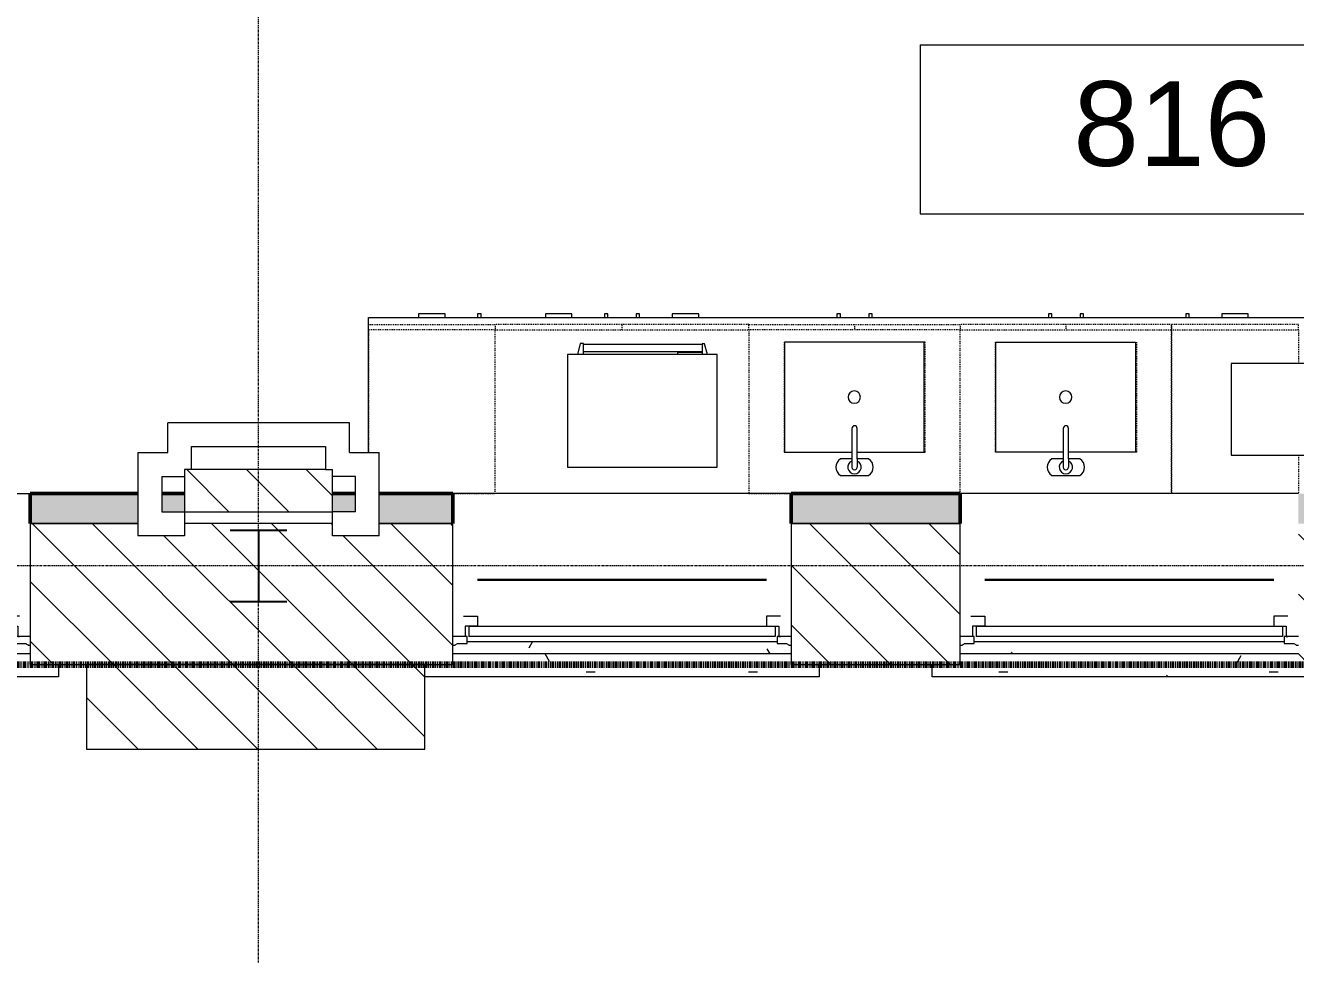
# Model space of a CAD drawing. Header units: inches. Extents: x -956 to 1409, y -1111 to 895.
# Drawn here: x 332.6 to 512.9, y -285.5 to -152.6 of the extents above; entities that cross this region are included whole.
import ezdxf

# ---------------------------------------------------------------- set-up
doc = ezdxf.new("R2010")
doc.units = ezdxf.units.IN
doc.header["$MEASUREMENT"] = 0
for name, pattern in [('Dash', [0.25, 0.125, -0.125]), ('Double Dash 3_8_', [1, 0.375, -0.125, 0.125, -0.125, 0.125, -0.125]), ('Grid Line 1_4_', [0.4375, 0.25, -0.0625, 0.0625, -0.0625])]:
    doc.linetypes.add(name, pattern=pattern)
for name, color, linetype, lineweight in [('A-AREA-IDEN', 2, 'Continuous', 9), ('A-DETL', 90, 'Continuous', 13), ('A-GENM', 13, 'Continuous', 9), ('A-GLAZ', 151, 'Continuous', 13), ('A-WALL', 113, 'Continuous', 13), ('A-WALL-PATT', 111, 'Continuous', 13), ('I-WALL', 2, 'Continuous', 13), ('P-SANR-FIXT', 6, 'Continuous', 9), ('Q-CASE', 31, 'Continuous', 9), ('Q-SPCQ', 91, 'Continuous', 13), ('S-COLS', 52, 'Continuous', 13), ('S-COLS-SYMB', 171, 'Continuous', 20), ('S-GRID', 1, 'Continuous', 9)]:
    doc.layers.add(name, color=color, linetype=linetype, lineweight=lineweight)
doc.styles.add('Arial_3', font='arial.ttf', dxfattribs={"height": 12})
pattern_1 = [(135, (0, 0), (-4.24264, -4.24264), [])]

# ---------------------------------------------------------------- blocks, each defined once
blk = doc.blocks.new('Decorative-Pier - 8th - Standard-V18-8TH FLOOR TELECOM UNDERFLOOR ROUTING PLAN')
at = {"layer": 'A-GENM'}
h = blk.add_hatch(dxfattribs=at)
h.set_pattern_fill('FP_28', color=53, style=0, pattern_type=2)
h.set_pattern_definition([(315, (365.68, -225.569), (4.24264, 4.24264), [])])
h.paths.add_polyline_path([(10.29, -4), (-10.5, -4), (-10.5, -10), (10.5, -10), (10.5, -4)], flags=0)
at = {"layer": 'A-GENM', "color": 53}
for p, q in [((-17.14, -0.61), (-10.5, -0.61)), ((-17.14, -0.61), (-17.14, -12.39)), ((-10.5, -0.61), (-10.5, -4)), ((10.5, -4), (10.5, -0.61)), ((10.5, -0.61), (17.14, -0.61)), ((17.14, -12.39), (17.14, -0.61)), ((-13.75, -4), (-13.75, -9)), ((-13.75, -4), (-10.5, -4)), ((13.75, -4), (10.5, -4)), ((13.75, -9), (13.75, -4)), ((-13.75, -9), (-10.5, -9)), ((-10.5, -9), (-10.5, -10)), ((10.5, -10), (10.5, -9)), ((13.75, -9), (10.5, -9)), ((-9.5, -10), (-10.5, -10)), ((-9.5, -13.25), (-9.5, -10)), ((9.5, -10), (10.5, -10)), ((9.5, -10), (9.5, -13.25)), ((-12.89, -12.39), (-17.14, -12.39)), ((-12.89, -12.39), (-12.89, -16.64)), ((17.14, -12.39), (12.89, -12.39)), ((12.89, -12.39), (12.89, -16.64)), ((9.5, -13.25), (-9.5, -13.25)), ((-12.89, -16.64), (12.89, -16.64))]:
    blk.add_line(p, q, dxfattribs=at)
at = {"layer": 'S-COLS', "color": 133, "lineweight": 20}
for p, q in [((10.5, -4), (-10.5, -4)), ((-10.5, -4), (-10.5, -9)), ((10.5, -9), (10.5, -4)), ((-9.5, -10), (9.5, -10))]:
    blk.add_line(p, q, dxfattribs=at)
blk = doc.blocks.new('Window - Double Hung _ Transom in brick - 4880-V57-8TH FLOOR TELECOM UNDERFLOOR ROUTING PLAN')
at = {"layer": 'A-GLAZ', "lineweight": 9}
h = blk.add_hatch(dxfattribs=at)
h.set_pattern_fill('FP_38', color=256, style=0, pattern_type=2)
h.set_pattern_definition([(180, (309.273, -212.148), (-30.72, -7.483), [1.267, -21.773, 1.267, -21.773, -122.88]), (180, (309.273, -212.148), (-30.72, -7.483), [-46.08, 1.267, -44.813, 1.267, -21.773, -53.76]), (180, (309.273, -212.148), (-30.72, -7.483), [-115.2, 1.267, -14.093, 1.267, -37.133]), (300.648, (297.753, -215.889), (22.01067, -22.18116), [1.243, -21.356, 1.243, -141.884]), (300.648, (297.753, -215.889), (22.01067, -22.18116), [-23.842, -21.356, 1.243, -43.955, -75.33]), (300.648, (297.753, -215.889), (22.01067, -22.18116), [-90.396, 1.243, -21.356, 1.243, -51.488]), (300.648, (297.753, -215.889), (22.01067, -22.18116), [-114.238, -13.823, 1.243, -36.422]), (59.352, (293.913, -230.856), (8.70913, 29.66402), [1.243, -21.356, 1.243, -21.356, -120.528]), (59.352, (293.913, -230.856), (8.70913, 29.66402), [-45.198, 1.243, -43.955, 1.243, -21.356, -52.731]), (59.352, (293.913, -230.856), (8.70913, 29.66402), [-112.995, 1.243, -13.823, 1.243, -36.422])])
h.paths.add_polyline_path([(-24, 11.75), (-28, 11.75), (-28, 10), (-24, 10), (-24, 8.5), (24, 8.5), (24, 10), (28, 10), (28, 11.75), (-1.92, 11.75)], flags=0)
h = blk.add_hatch(dxfattribs=at)
h.set_pattern_fill('FP_39', color=256, style=0, pattern_type=2)
h.set_pattern_definition([(180, (309.273, -233.244), (-30.72, -7.68), [1.267, -21.773, 1.267, -21.773, -122.88]), (180, (309.273, -233.244), (-30.72, -7.68), [-46.08, 1.267, -44.813, 1.267, -21.773, -53.76]), (180, (309.273, -233.244), (-30.72, -7.68), [-115.2, 1.267, -14.093, 1.267, -37.133]), (300, (297.753, -237.084), (22.01108, -22.7643), [1.267, -21.773, 1.267, -21.773, -122.88]), (300, (297.753, -237.084), (22.01108, -22.7643), [-46.08, 1.267, -44.813, 1.267, -21.773, -53.76]), (300, (297.753, -237.084), (22.01108, -22.7643), [-115.2, 1.267, -14.093, 1.267, -37.133]), (60, (293.913, -252.444), (8.70892, 30.4443), [1.267, -21.773, 1.267, -21.773, -122.88]), (60, (293.913, -252.444), (8.70892, 30.4443), [-46.08, 1.267, -44.813, 1.267, -21.773, -53.76]), (60, (293.913, -252.444), (8.70892, 30.4443), [-115.2, 1.267, -14.093, 1.267, -37.133])])
h.paths.add_polyline_path([(-1.92, 8.5), (-24, 8.5), (-24, 7.25), (-23.69, 7.25), (-23.69, 7.2), (-23.33, 7), (-22, 7), (-22, 6.75), (22, 6.75), (22, 7), (23.33, 7), (23.69, 7.25), (24, 7.25), (24, 8.5), (22, 8.5)], flags=0)
at = {"layer": 'A-GLAZ', "color": 253}
for p, q in [((-28, 10), (-28, 11.75)), ((-28, 11.75), (28, 11.75)), ((28, 11.75), (28, 10)), ((-24, 8.5), (24, 8.5)), ((-23.69, 7.25), (-24, 7.25)), ((-23.69, 7.2), (-23.69, 7.25)), ((24, 7.25), (23.69, 7.25)), ((23.69, 7.25), (23.69, 7.2)), ((-24, 6), (-22, 6)), ((-23.33, 7), (-23.33, 7.05)), ((-22, 7), (-23.33, 7)), ((-22, 6), (-22, 7)), ((22, 6.75), (-22, 6.75)), ((-21.75, 6), (21.75, 6)), ((-21.75, 4.56), (-21.75, 6)), ((21.75, 4.56), (21.75, 6)), ((23.33, 7), (22, 7)), ((22, 7), (22, 6)), ((22, 6), (24, 6)), ((23.33, 7.05), (23.33, 7)), ((21.75, 4.56), (-21.75, 4.56))]:
    blk.add_line(p, q, dxfattribs=at)
at = {"layer": 'A-GLAZ', "color": 133, "lineweight": 20}
for p, q in [((-22.25, 6), (-22.5, 6)), ((-22.25, 4.56), (-22.25, 6)), ((22.25, 6), (22.5, 6)), ((22.25, 4.56), (22.25, 6)), ((-20.5, 4.56), (-22.25, 4.56)), ((-20.5, 3.13), (-20.5, 4.56)), ((20.5, 4.56), (22.25, 4.56)), ((20.5, 3.13), (20.5, 4.56)), ((-22.5, 3.13), (-20.5, 3.13)), ((22.5, 3.13), (20.5, 3.13))]:
    blk.add_line(p, q, dxfattribs=at)
at = {"layer": 'A-GLAZ', "color": 254, "lineweight": 30}
blk.add_line((-20.5, -2), (20.5, -2), dxfattribs=at)
at = {"layer": 'A-GLAZ', "color": 253}
for centre, radius, start, end in [((-23.69, 6.93), 0.271, 43.0022, 90.1444), ((-23.31, 7.36), 0.307, 233.0783, 266.9217), ((23.31, 7.36), 0.307, 273.0783, 306.9217), ((23.69, 6.93), 0.271, 89.8556, 136.9978)]:
    blk.add_arc(centre, radius, start, end, dxfattribs=at)
blk = doc.blocks.new('Window - Double Hung _ Transom in brick - 4880-V58-8TH FLOOR TELECOM UNDERFLOOR ROUTING PLAN')
at = {"layer": 'A-GLAZ', "lineweight": 9}
h = blk.add_hatch(dxfattribs=at)
h.set_pattern_fill('FP_40', color=256, style=0, pattern_type=2)
h.set_pattern_definition([(180, (417.273, -212.148), (-30.72, -7.483), [1.267, -21.773, 1.267, -21.773, -122.88]), (180, (417.273, -212.148), (-30.72, -7.483), [-46.08, 1.267, -44.813, 1.267, -21.773, -53.76]), (180, (417.273, -212.148), (-30.72, -7.483), [-115.2, 1.267, -14.093, 1.267, -37.133]), (300.648, (405.753, -215.889), (22.01067, -22.18116), [1.243, -21.356, 1.243, -141.884]), (300.648, (405.753, -215.889), (22.01067, -22.18116), [-23.842, -21.356, 1.243, -43.955, -75.33]), (300.648, (405.753, -215.889), (22.01067, -22.18116), [-90.396, 1.243, -21.356, 1.243, -51.488]), (300.648, (405.753, -215.889), (22.01067, -22.18116), [-114.238, -13.823, 1.243, -36.422]), (59.352, (401.913, -230.856), (8.70913, 29.66402), [1.243, -21.356, 1.243, -21.356, -120.528]), (59.352, (401.913, -230.856), (8.70913, 29.66402), [-45.198, 1.243, -43.955, 1.243, -21.356, -52.731]), (59.352, (401.913, -230.856), (8.70913, 29.66402), [-112.995, 1.243, -13.823, 1.243, -36.422])])
h.paths.add_polyline_path([(28, 11.75), (-28, 11.75), (-28, 10), (-24, 10), (-24, 8.5), (24, 8.5), (24, 10), (28, 10)], flags=0)
h = blk.add_hatch(dxfattribs=at)
h.set_pattern_fill('FP_41', color=256, style=0, pattern_type=2)
h.set_pattern_definition([(180, (417.273, -233.244), (-30.72, -7.68), [1.267, -21.773, 1.267, -21.773, -122.88]), (180, (417.273, -233.244), (-30.72, -7.68), [-46.08, 1.267, -44.813, 1.267, -21.773, -53.76]), (180, (417.273, -233.244), (-30.72, -7.68), [-115.2, 1.267, -14.093, 1.267, -37.133]), (300, (405.753, -237.084), (22.01108, -22.7643), [1.267, -21.773, 1.267, -21.773, -122.88]), (300, (405.753, -237.084), (22.01108, -22.7643), [-46.08, 1.267, -44.813, 1.267, -21.773, -53.76]), (300, (405.753, -237.084), (22.01108, -22.7643), [-115.2, 1.267, -14.093, 1.267, -37.133]), (60, (401.913, -252.444), (8.70892, 30.4443), [1.267, -21.773, 1.267, -21.773, -122.88]), (60, (401.913, -252.444), (8.70892, 30.4443), [-46.08, 1.267, -44.813, 1.267, -21.773, -53.76]), (60, (401.913, -252.444), (8.70892, 30.4443), [-115.2, 1.267, -14.093, 1.267, -37.133])])
h.paths.add_polyline_path([(-24, 8.5), (-24, 8.5), (-24, 7.25), (-23.69, 7.25), (-23.69, 7.2), (-23.33, 7), (-22, 7), (-22, 6.75), (22, 6.75), (22, 7), (23.33, 7), (23.69, 7.25), (24, 7.25), (24, 8.5), (-23.69, 8.5)], flags=0)
at = {"layer": 'A-GLAZ', "color": 253}
for p, q in [((-28, 10), (-28, 11.75)), ((-28, 11.75), (28, 11.75)), ((-24, 8.5), (24, 8.5)), ((-23.69, 7.25), (-24, 7.25)), ((-23.69, 7.2), (-23.69, 7.25)), ((24, 7.25), (23.69, 7.25)), ((23.69, 7.25), (23.69, 7.2)), ((-24, 6), (-22, 6)), ((-23.33, 7), (-23.33, 7.05)), ((-22, 7), (-23.33, 7)), ((-22, 6), (-22, 7)), ((22, 6.75), (-22, 6.75)), ((-21.75, 6), (21.75, 6)), ((-21.75, 4.56), (-21.75, 6)), ((21.75, 4.56), (21.75, 6)), ((23.33, 7), (22, 7)), ((22, 7), (22, 6)), ((22, 6), (24, 6)), ((23.33, 7.05), (23.33, 7)), ((21.75, 4.56), (-21.75, 4.56))]:
    blk.add_line(p, q, dxfattribs=at)
at = {"layer": 'A-GLAZ', "color": 133, "lineweight": 20}
for p, q in [((-22.25, 6), (-22.5, 6)), ((-22.25, 4.56), (-22.25, 6)), ((22.25, 6), (22.5, 6)), ((22.25, 4.56), (22.25, 6)), ((-20.5, 4.56), (-22.25, 4.56)), ((-20.5, 3.13), (-20.5, 4.56)), ((20.5, 4.56), (22.25, 4.56)), ((20.5, 3.13), (20.5, 4.56)), ((-22.5, 3.13), (-20.5, 3.13)), ((22.5, 3.13), (20.5, 3.13))]:
    blk.add_line(p, q, dxfattribs=at)
at = {"layer": 'A-GLAZ', "color": 254, "lineweight": 30}
blk.add_line((-20.5, -2), (20.5, -2), dxfattribs=at)
at = {"layer": 'A-GLAZ', "color": 253}
for centre, radius, start, end in [((-23.69, 6.93), 0.271, 43.0022, 90.1444), ((-23.31, 7.36), 0.307, 233.0783, 266.9217), ((23.31, 7.36), 0.307, 273.0783, 306.9217), ((23.69, 6.93), 0.271, 89.8556, 136.9978)]:
    blk.add_arc(centre, radius, start, end, dxfattribs=at)
blk = doc.blocks.new('Window - Double Hung _ Transom in brick - 4880-V59-8TH FLOOR TELECOM UNDERFLOOR ROUTING PLAN')
at = {"layer": 'A-GLAZ', "lineweight": 9}
h = blk.add_hatch(dxfattribs=at)
h.set_pattern_fill('FP_42', color=256, style=0, pattern_type=2)
h.set_pattern_definition([(180, (489.273, -212.148), (-30.72, -7.483), [1.267, -21.773, 1.267, -21.773, -122.88]), (180, (489.273, -212.148), (-30.72, -7.483), [-46.08, 1.267, -44.813, 1.267, -21.773, -53.76]), (180, (489.273, -212.148), (-30.72, -7.483), [-115.2, 1.267, -14.093, 1.267, -37.133]), (300.648, (477.753, -215.889), (22.01067, -22.18116), [1.243, -21.356, 1.243, -141.884]), (300.648, (477.753, -215.889), (22.01067, -22.18116), [-23.842, -21.356, 1.243, -43.955, -75.33]), (300.648, (477.753, -215.889), (22.01067, -22.18116), [-90.396, 1.243, -21.356, 1.243, -51.488]), (300.648, (477.753, -215.889), (22.01067, -22.18116), [-114.238, -13.823, 1.243, -36.422]), (59.352, (473.913, -230.856), (8.70913, 29.66402), [1.243, -21.356, 1.243, -21.356, -120.528]), (59.352, (473.913, -230.856), (8.70913, 29.66402), [-45.198, 1.243, -43.955, 1.243, -21.356, -52.731]), (59.352, (473.913, -230.856), (8.70913, 29.66402), [-112.995, 1.243, -13.823, 1.243, -36.422])])
h.paths.add_polyline_path([(-24, 11.75), (-28, 11.75), (-28, 10), (-24, 10), (-24, 8.5), (24, 8.5), (24, 10), (28, 10), (28, 11.75), (1.29, 11.75)], flags=0)
h = blk.add_hatch(dxfattribs=at)
h.set_pattern_fill('FP_43', color=256, style=0, pattern_type=2)
h.set_pattern_definition([(180, (489.273, -233.244), (-30.72, -7.68), [1.267, -21.773, 1.267, -21.773, -122.88]), (180, (489.273, -233.244), (-30.72, -7.68), [-46.08, 1.267, -44.813, 1.267, -21.773, -53.76]), (180, (489.273, -233.244), (-30.72, -7.68), [-115.2, 1.267, -14.093, 1.267, -37.133]), (300, (477.753, -237.084), (22.01108, -22.7643), [1.267, -21.773, 1.267, -21.773, -122.88]), (300, (477.753, -237.084), (22.01108, -22.7643), [-46.08, 1.267, -44.813, 1.267, -21.773, -53.76]), (300, (477.753, -237.084), (22.01108, -22.7643), [-115.2, 1.267, -14.093, 1.267, -37.133]), (60, (473.913, -252.444), (8.70892, 30.4443), [1.267, -21.773, 1.267, -21.773, -122.88]), (60, (473.913, -252.444), (8.70892, 30.4443), [-46.08, 1.267, -44.813, 1.267, -21.773, -53.76]), (60, (473.913, -252.444), (8.70892, 30.4443), [-115.2, 1.267, -14.093, 1.267, -37.133])])
h.paths.add_polyline_path([(1.29, 8.5), (-24, 8.5), (-24, 7.25), (-23.69, 7.25), (-23.69, 7.2), (-23.33, 7), (-22, 7), (-22, 6.75), (22, 6.75), (22, 7), (23.33, 7), (23.69, 7.25), (24, 7.25), (24, 8.5), (22, 8.5)], flags=0)
at = {"layer": 'A-GLAZ', "color": 253}
for p, q in [((-28, 10), (-28, 11.75)), ((-28, 11.75), (28, 11.75)), ((28, 11.75), (28, 10)), ((-24, 8.5), (24, 8.5)), ((-23.69, 7.25), (-24, 7.25)), ((-23.69, 7.2), (-23.69, 7.25)), ((24, 7.25), (23.69, 7.25)), ((23.69, 7.25), (23.69, 7.2)), ((-24, 6), (-22, 6)), ((-23.33, 7), (-23.33, 7.05)), ((-22, 7), (-23.33, 7)), ((-22, 6), (-22, 7)), ((22, 6.75), (-22, 6.75)), ((-21.75, 6), (21.75, 6)), ((-21.75, 4.56), (-21.75, 6)), ((21.75, 4.56), (21.75, 6)), ((23.33, 7), (22, 7)), ((22, 7), (22, 6)), ((22, 6), (24, 6)), ((23.33, 7.05), (23.33, 7)), ((21.75, 4.56), (-21.75, 4.56))]:
    blk.add_line(p, q, dxfattribs=at)
at = {"layer": 'A-GLAZ', "color": 133, "lineweight": 20}
for p, q in [((-22.25, 6), (-22.5, 6)), ((-22.25, 4.56), (-22.25, 6)), ((22.25, 6), (22.5, 6)), ((22.25, 4.56), (22.25, 6)), ((-20.5, 4.56), (-22.25, 4.56)), ((-20.5, 3.13), (-20.5, 4.56)), ((20.5, 4.56), (22.25, 4.56)), ((20.5, 3.13), (20.5, 4.56)), ((-22.5, 3.13), (-20.5, 3.13)), ((22.5, 3.13), (20.5, 3.13))]:
    blk.add_line(p, q, dxfattribs=at)
at = {"layer": 'A-GLAZ', "color": 254, "lineweight": 30}
blk.add_line((-20.5, -2), (20.5, -2), dxfattribs=at)
at = {"layer": 'A-GLAZ', "color": 253}
for centre, radius, start, end in [((-23.69, 6.93), 0.271, 43.0022, 90.1444), ((-23.31, 7.36), 0.307, 233.0783, 266.9217), ((23.31, 7.36), 0.307, 273.0783, 306.9217), ((23.69, 6.93), 0.271, 89.8556, 136.9978)]:
    blk.add_arc(centre, radius, start, end, dxfattribs=at)
blk = doc.blocks.new('Counter Top wo Backsplash - 24_ Depth-5572877-8TH FLOOR TELECOM UNDERFLOOR ROUTING PLAN')
at = {"layer": 'Q-CASE'}
for p, q in [((-47.26, 25), (108.74, 25)), ((-47.26, 5.82), (-47.26, 25)), ((108.74, 25), (108.74, 0)), ((12.74, 0), (-35.26, 0)), ((84.74, 0), (36.74, 0))]:
    blk.add_line(p, q, dxfattribs=at)
blk = doc.blocks.new('Sink-Under_Counter-Kohler-2882 - White-1766171-8TH FLOOR TELECOM UNDERFLOOR ROUTING PLAN')
at = {"layer": 'P-SANR-FIXT', "color": 53}
for p, q in [((-9.9065, -7.8125), (-9.9065, 7.8125)), ((-9.9065, 7.8125), (9.9065, 7.8125)), ((9.9065, 7.8125), (9.9065, -7.8125)), ((-0.3365, -7.8125), (-9.9065, -7.8125)), ((9.9065, -7.8125), (0.3985, -7.8125))]:
    blk.add_line(p, q, dxfattribs=at)
for start, end in [(360, 180), (180, 360)]:
    blk.add_arc((0, 0), 0.875, start, end, dxfattribs=at)
blk = doc.blocks.new('Sink-Under_Counter-Kohler-2882 - White-1768471-8TH FLOOR TELECOM UNDERFLOOR ROUTING PLAN')
at = {"layer": 'P-SANR-FIXT', "color": 53}
for p, q in [((-0.3985, 7.8125), (-9.9065, 7.8125)), ((-9.9065, 7.8125), (-9.9065, -7.8125)), ((9.9065, 7.8125), (0.3365, 7.8125)), ((9.9065, -7.8125), (9.9065, 7.8125)), ((-9.9065, -7.8125), (9.9065, -7.8125))]:
    blk.add_line(p, q, dxfattribs=at)
for start, end in [(0, 180), (180, 0)]:
    blk.add_arc((0, 0), 0.875, start, end, dxfattribs=at)
blk = doc.blocks.new('156 - 2_-6_ Base Cabinet _ Sink - 8th Kitchen-4313346-8TH FLOOR TELECOM UNDERFLOOR ROUTING PLAN')
at = {"layer": 'Q-CASE', "color": 53}
for p, q in [((-1.27, 25.5), (-1.76, 25.5)), ((-1.76, 25.5), (-1.76, 25)), ((-1.27, 25), (-1.27, 25.5)), ((3.23, 25.5), (2.74, 25.5)), ((2.74, 25.5), (2.74, 25)), ((3.23, 25), (3.23, 25.5))]:
    blk.add_line(p, q, dxfattribs=at)
at = {"layer": 'Q-CASE', "linetype": 'Dash'}
for p, q in [((-14.26, 24), (15.74, 24)), ((-14.26, 23.25), (-14.26, 24)), ((0.74, 24), (0.74, 23.25)), ((15.74, 24), (15.74, 23.25)), ((15.74, 23.25), (-14.26, 23.25)), ((-14.26, 23.25), (-14.26, 0)), ((15.74, 0), (15.74, 23.25)), ((10.74, 21.5), (-9.26, 21.5)), ((-9.26, 21.5), (-9.26, 5.88)), ((10.74, 5.88), (10.74, 21.5)), ((-9.26, 5.88), (0.37, 5.88)), ((1.11, 5.88), (10.74, 5.88)), ((-14.26, 0), (-8.26, 0))]:
    blk.add_line(p, q, dxfattribs=at)
blk = doc.blocks.new('222 - 3_-0_ x 34_H - 8th Kitchen-5572875-8TH FLOOR TELECOM UNDERFLOOR ROUTING PLAN')
at = {"layer": 'Q-CASE', "linetype": 'Dash'}
for p, q in [((-17.26, -23.25), (-17.26, 0)), ((-17.26, 0), (18.74, 0)), ((18.74, 0), (18.74, -23.25)), ((-17.26, -23.25), (-17.26, -24)), ((18.74, -23.25), (-17.26, -23.25)), ((0.74, -23.25), (0.74, -24)), ((18.74, -24), (18.74, -23.25)), ((-17.26, -24), (18.74, -24))]:
    blk.add_line(p, q, dxfattribs=at)
at = {"layer": 'Q-CASE', "color": 53}
for p, q in [((-10.14, -25), (-10.14, -25.5)), ((-6.39, -25.5), (-6.39, -25)), ((-1.76, -25), (-1.76, -25.5)), ((-1.27, -25.5), (-1.27, -25)), ((2.74, -25), (2.74, -25.5)), ((3.23, -25.5), (3.23, -25)), ((7.86, -25), (7.86, -25.5)), ((11.61, -25.5), (11.61, -25)), ((-10.14, -25.5), (-6.39, -25.5)), ((-1.76, -25.5), (-1.27, -25.5)), ((2.74, -25.5), (3.23, -25.5)), ((7.86, -25.5), (11.61, -25.5))]:
    blk.add_line(p, q, dxfattribs=at)
blk = doc.blocks.new('Coffee Maker - BUNN - Water Machine-2915834-8TH FLOOR TELECOM UNDERFLOOR ROUTING PLAN')
at = {"layer": 'Q-SPCQ', "lineweight": 9}
for p, q in [((-6.5, 6.5), (-6.5, 0)), ((6.5, 6.5), (-6.5, 6.5)), ((6.5, -6.5), (6.5, 6.5)), ((-6.5, 0), (-6.5, -6.5)), ((-6.5, -6.5), (6.5, -6.5))]:
    blk.add_line(p, q, dxfattribs=at)
blk = doc.blocks.new('156 - 2_-6_ Base Cabinet _ Sink - 8th Kitchen-4313335-8TH FLOOR TELECOM UNDERFLOOR ROUTING PLAN')
at = {"layer": 'Q-CASE', "linetype": 'Dash'}
for p, q in [((-14.26, -23.25), (-14.26, 0)), ((-14.26, 0), (15.74, 0)), ((15.74, 0), (15.74, -23.25)), ((-9.26, -21.5), (-9.26, -5.88)), ((-9.26, -5.88), (0.37, -5.88)), ((1.11, -5.88), (10.74, -5.88)), ((10.74, -5.88), (10.74, -21.5)), ((10.74, -21.5), (-9.26, -21.5)), ((-14.26, -23.25), (-14.26, -24)), ((15.74, -23.25), (-14.26, -23.25)), ((0.74, -24), (0.74, -23.25)), ((15.74, -24), (15.74, -23.25)), ((-14.26, -24), (15.74, -24))]:
    blk.add_line(p, q, dxfattribs=at)
at = {"layer": 'Q-CASE', "color": 53}
for p, q in [((-1.76, -25), (-1.76, -25.5)), ((-1.27, -25.5), (-1.27, -25)), ((2.74, -25), (2.74, -25.5)), ((3.23, -25.5), (3.23, -25)), ((-1.76, -25.5), (-1.27, -25.5)), ((2.74, -25.5), (3.23, -25.5))]:
    blk.add_line(p, q, dxfattribs=at)
blk = doc.blocks.new('211 - 1_-6_ NEW - 8th Kitchen-4313393-8TH FLOOR TELECOM UNDERFLOOR ROUTING PLAN')
at = {"layer": 'Q-CASE', "linetype": 'Dash'}
for p, q in [((-11.26, -5.46), (-11.26, 0)), ((-11.26, 0), (6.74, 0)), ((6.74, 0), (6.74, -23.25)), ((-11.26, -23.25), (-11.26, -18.46)), ((-11.26, -23.25), (-11.26, -24)), ((6.74, -23.25), (-11.26, -23.25)), ((6.74, -24), (6.74, -23.25)), ((-11.26, -24), (6.74, -24))]:
    blk.add_line(p, q, dxfattribs=at)
at = {"layer": 'Q-CASE', "color": 53}
for p, q in [((-4.14, -25), (-4.14, -25.5)), ((-0.39, -25.5), (-0.39, -25)), ((4.24, -25), (4.24, -25.5)), ((4.73, -25.5), (4.73, -25)), ((-4.14, -25.5), (-0.39, -25.5)), ((4.24, -25.5), (4.73, -25.5))]:
    blk.add_line(p, q, dxfattribs=at)
blk = doc.blocks.new('211 - 1_-6_ NEW - 8th Kitchen-4313404-8TH FLOOR TELECOM UNDERFLOOR ROUTING PLAN')
at = {"layer": 'Q-CASE', "color": 53}
for p, q in [((-0.39, 25.5), (-4.14, 25.5)), ((-4.14, 25.5), (-4.14, 25)), ((-0.39, 25), (-0.39, 25.5)), ((4.73, 25.5), (4.24, 25.5)), ((4.24, 25.5), (4.24, 25)), ((4.73, 25), (4.73, 25.5))]:
    blk.add_line(p, q, dxfattribs=at)
at = {"layer": 'Q-CASE', "linetype": 'Dash'}
for p, q in [((-11.26, 24), (6.74, 24)), ((-11.26, 23.25), (-11.26, 24)), ((6.74, 24), (6.74, 23.25)), ((6.74, 23.25), (-11.26, 23.25)), ((-11.26, 23.25), (-11.26, 5.82)), ((6.74, 0), (6.74, 23.25)), ((0.74, 0), (6.74, 0))]:
    blk.add_line(p, q, dxfattribs=at)
blk = doc.blocks.new('Faucet-Bradley_Corp-Aerada_1200_Series_CS_Gooseneck - S53-325-3119596-8TH FLOOR TELECOM UNDERFLOOR ROUTING PLAN')
at = {"layer": 'P-SANR-FIXT', "color": 53}
for p, q in [((2, 1.18), (-2, 1.18)), ((-2, -1.18), (-0.37, -1.18)), ((-0.37, -0.32), (-0.37, 0)), ((-0.37, -1.18), (-0.37, -0.32)), ((-0.37, -1.18), (-0.37, -5.5)), ((0.37, -0.32), (0.37, 0)), ((0.37, -1.18), (0.37, -0.32)), ((0.37, -5.5), (0.37, -1.18)), ((0.37, -1.18), (2, -1.18))]:
    blk.add_line(p, q, dxfattribs=at)
for centre, radius, start, end in [((-1.28, 0), 1.38, 121.3145, 238.6855), ((0, 0), 0.945, 292.8726, 247.1274), ((0, 0), 0.367, 360, 180), ((1.28, 0), 1.38, 301.3145, 58.6855), ((0, -5.5), 0.368, 180, 360)]:
    blk.add_arc(centre, radius, start, end, dxfattribs=at)
blk = doc.blocks.new('Viking_Convection_Oven_4873 - 24_ HIGH SPEED CONVECTION OVEN VHSO205-3549344-8TH FLOOR TELECOM UNDERFLOOR ROUTING PLAN')
at = {"layer": 'Q-SPCQ', "color": 53, "lineweight": 9}
for p, q in [((11.35, 0), (-9.87, 0)), ((-9.87, 0), (-9.87, -16)), ((11.35, -16), (11.35, 0)), ((-9.87, -16), (11.35, -16)), ((-8.5, -16), (-8.1, -17.49)), ((-7.75, -17.49), (-7.75, -16)), ((-4.26, -16.25), (-4.26, -16)), ((9.1, -16), (9.1, -17.52)), ((9.55, -17.52), (9.95, -16)), ((-8.1, -17.49), (-7.75, -17.49)), ((-7.75, -16.25), (-4.26, -16.25)), ((9.1, -16.41), (-7.75, -16.41)), ((-7.75, -17.41), (9.1, -17.41)), ((9.1, -17.52), (9.55, -17.52))]:
    blk.add_line(p, q, dxfattribs=at)
blk = doc.blocks.new('18433_1 - AEO NY - CENTRAL_rvt-1-8TH FLOOR TELECOM UNDERFLOOR ROUTING PLAN')
at = {"layer": 'A-WALL-PATT'}
h = blk.add_hatch(color=253, dxfattribs=at)
h.paths.add_polyline_path([(344.34, -223.24), (348.54, -223.24), (348.54, -218.99), (333.27, -218.99), (333.29, -223.24)], flags=0)
h.paths.add_polyline_path([(285.27, -223.24), (285.27, -218.99), (261.27, -218.99), (261.27, -223.24)], flags=0)
h.paths.add_polyline_path([(178.6, -223.24), (213.27, -223.24), (213.27, -218.99), (128.32, -218.99), (128.32, -223.24), (134.41, -223.24)], flags=0)
h.paths.add_polyline_path([(355.18, -221.57), (355.18, -218.99), (351.93, -218.99), (351.93, -221.57)], flags=0)
h = blk.add_hatch(color=253, dxfattribs=at)
h.paths.add_polyline_path([(537.27, -223.24), (537.27, -218.99), (513.27, -218.99), (513.27, -223.24), (532.18, -223.24)], flags=0)
h.paths.add_polyline_path([(585.27, -223.24), (598.04, -223.24), (598.04, -218.99), (585.27, -218.99), (585.27, -221.57)], flags=0)
h.paths.add_polyline_path([(465.27, -223.24), (465.27, -218.99), (441.27, -218.99), (441.27, -223.24), (443.79, -223.24)], flags=0)
h.paths.add_polyline_path([(393.27, -223.24), (393.27, -218.99), (382.82, -218.99), (382.82, -223.24), (388.54, -223.24)], flags=0)
h.paths.add_polyline_path([(376.18, -221.57), (379.43, -221.57), (379.43, -218.99), (376.18, -218.99), (376.18, -219.94)], flags=0)
h.paths.add_polyline_path([(604.62, -221.57), (604.62, -218.99), (601.43, -218.99), (601.43, -221.57)], flags=0)
at = {"layer": 'A-WALL-PATT', "lineweight": 9}
h = blk.add_hatch(dxfattribs=at)
h.set_pattern_fill('FP_1', color=53, style=0, pattern_type=2)
h.set_pattern_definition(pattern_1)
h.paths.add_polyline_path([(633.4, -243.24), (633.4, -223.24), (632.32, -223.24), (632.32, -224.96), (625.68, -224.96), (625.68, -223.24), (604.68, -223.24), (604.68, -224.96), (598.04, -224.96), (598.04, -223.24), (585.27, -223.24), (585.27, -243.24), (620.57, -243.24)], flags=0)
h.paths.add_polyline_path([(532.18, -243.24), (537.27, -243.24), (537.27, -223.24), (513.27, -223.24), (513.27, -243.24)], flags=0)
h.paths.add_polyline_path([(441.27, -243.24), (465.27, -243.24), (465.27, -223.24), (441.27, -223.24)], flags=0)
h.paths.add_polyline_path([(333.27, -243.24), (393.27, -243.24), (393.27, -223.24), (382.82, -223.24), (382.82, -224.96), (376.18, -224.96), (376.18, -223.24), (355.18, -223.24), (355.18, -224.96), (348.54, -224.96), (348.54, -223.24), (333.27, -223.24), (333.27, -232.04)], flags=0)
h.paths.add_polyline_path([(285.27, -243.24), (285.27, -223.24), (261.27, -223.24), (261.27, -243.24)], flags=0)
h.paths.add_polyline_path([(213.27, -243.24), (213.27, -223.24), (189.27, -223.24), (189.27, -243.24)], flags=0)
h.paths.add_polyline_path([(141.27, -243.24), (141.27, -223.24), (128.32, -223.24), (128.32, -224.96), (125.27, -224.96), (125.27, -243.24), (134.41, -243.24)], flags=0)
h = blk.add_hatch(dxfattribs=at)
h.set_pattern_fill('FP_1', color=53, style=0, pattern_type=2)
h.set_pattern_definition(pattern_1)
h.paths.add_polyline_path([(341.27, -255.24), (389.27, -255.24), (389.27, -243.24), (341.27, -243.24)], flags=0)
at = {"layer": 'A-WALL', "color": 53, "lineweight": 9}
for p, q in [((348.54, -223.24), (333.27, -223.24)), ((393.27, -223.24), (382.82, -223.24)), ((393.27, -223.24), (393.27, -223.24)), ((465.27, -223.24), (441.27, -223.24)), ((393.27, -243.24), (393.27, -243.24))]:
    blk.add_line(p, q, dxfattribs=at)
at = {"layer": 'A-WALL', "color": 133, "lineweight": 20}
for p, q in [((333.27, -223.24), (333.27, -243.24)), ((376.18, -223.24), (355.18, -223.24)), ((393.27, -243.24), (393.27, -223.24)), ((441.27, -223.24), (441.27, -243.24)), ((465.27, -243.24), (465.27, -223.24)), ((333.27, -243.24), (393.27, -243.24)), ((389.27, -243.24), (341.27, -243.24)), ((341.27, -243.24), (341.27, -255.24)), ((389.27, -255.24), (389.27, -243.24)), ((441.27, -243.24), (465.27, -243.24)), ((341.27, -255.24), (389.27, -255.24))]:
    blk.add_line(p, q, dxfattribs=at)
at = {"layer": 'I-WALL', "color": 253}
for p, q in [((285.27, -218.99), (333.27, -218.99)), ((333.27, -223.24), (348.54, -223.24)), ((382.82, -223.24), (393.27, -223.24)), ((441.27, -223.24), (465.27, -223.24))]:
    blk.add_line(p, q, dxfattribs=at)
at = {"layer": 'I-WALL', "color": 213, "lineweight": 50}
for p, q in [((348.54, -218.99), (333.27, -218.99)), ((333.27, -218.99), (333.27, -223.24)), ((355.18, -218.99), (351.93, -218.99)), ((379.43, -218.99), (376.18, -218.99)), ((393.27, -218.99), (382.82, -218.99)), ((393.27, -223.24), (393.27, -218.99)), ((465.27, -218.99), (441.27, -218.99)), ((441.27, -218.99), (441.27, -223.24)), ((465.27, -223.24), (465.27, -218.99))]:
    blk.add_line(p, q, dxfattribs=at)
at = {"layer": 'S-GRID', "linetype": 'Grid Line 1_4_'}
for p, q in [((365.68, -285.52), (365.68, 870.85)), ((965.79, -229.24), (-931.82, -229.24))]:
    blk.add_line(p, q, dxfattribs=at)
at = {"color": 53, "lineweight": 9}
for name, p in [('211 - 1_-6_ NEW - 8th Kitchen-4313404-8TH FLOOR TELECOM UNDERFLOOR ROUTING PLAN', (392.54, -218.99)), ('Counter Top wo Backsplash - 24_ Depth-5572877-8TH FLOOR TELECOM UNDERFLOOR ROUTING PLAN', (428.54, -218.99)), ('156 - 2_-6_ Base Cabinet _ Sink - 8th Kitchen-4313346-8TH FLOOR TELECOM UNDERFLOOR ROUTING PLAN', (449.54, -218.99)), ('Sink-Under_Counter-Kohler-2882 - White-1766171-8TH FLOOR TELECOM UNDERFLOOR ROUTING PLAN', (480.24, -205.31))]:
    blk.add_blockref(name, p, dxfattribs=at)
at = {"color": 53, "lineweight": 9, "rotation": 180}
for name, p in [('222 - 3_-0_ x 34_H - 8th Kitchen-5572875-8TH FLOOR TELECOM UNDERFLOOR ROUTING PLAN', (418.01, -218.99)), ('156 - 2_-6_ Base Cabinet _ Sink - 8th Kitchen-4313335-8TH FLOOR TELECOM UNDERFLOOR ROUTING PLAN', (481.01, -218.99)), ('211 - 1_-6_ NEW - 8th Kitchen-4313393-8TH FLOOR TELECOM UNDERFLOOR ROUTING PLAN', (502.01, -218.99)), ('Viking_Convection_Oven_4873 - 24_ HIGH SPEED CONVECTION OVEN VHSO205-3549344-8TH FLOOR TELECOM UNDERFLOOR ROUTING PLAN', (420.89, -215.24)), ('Sink-Under_Counter-Kohler-2882 - White-1768471-8TH FLOOR TELECOM UNDERFLOOR ROUTING PLAN', (450.24, -205.31)), ('Coffee Maker - BUNN - Water Machine-2915834-8TH FLOOR TELECOM UNDERFLOOR ROUTING PLAN', (510.21, -207.03)), ('Decorative-Pier - 8th - Standard-V18-8TH FLOOR TELECOM UNDERFLOOR ROUTING PLAN', (365.68, -225.57)), ('Faucet-Bradley_Corp-Aerada_1200_Series_CS_Gooseneck - S53-325-3119596-8TH FLOOR TELECOM UNDERFLOOR ROUTING PLAN', (450.27, -215.24)), ('Faucet-Bradley_Corp-Aerada_1200_Series_CS_Gooseneck - S53-325-3119596-8TH FLOOR TELECOM UNDERFLOOR ROUTING PLAN', (480.27, -215.24)), ('Window - Double Hung _ Transom in brick - 4880-V57-8TH FLOOR TELECOM UNDERFLOOR ROUTING PLAN', (309.27, -233.24)), ('Window - Double Hung _ Transom in brick - 4880-V58-8TH FLOOR TELECOM UNDERFLOOR ROUTING PLAN', (417.27, -233.24)), ('Window - Double Hung _ Transom in brick - 4880-V59-8TH FLOOR TELECOM UNDERFLOOR ROUTING PLAN', (489.27, -233.24))]:
    blk.add_blockref(name, p, dxfattribs=at)
blk = doc.blocks.new('W-Wide Flange-Column - W10X45-819166-8TH FLOOR TELECOM UNDERFLOOR ROUTING PLAN')
at = {"layer": 'S-COLS-SYMB', "color": 63, "lineweight": 25}
for p, q in [((-4.01, 5.05), (4.01, 5.05)), ((0, 5.05), (0, -5.05)), ((-4.01, -5.05), (4.01, -5.05))]:
    blk.add_line(p, q, dxfattribs=at)
blk = doc.blocks.new('5649_structural model_2019_rvt-1-8TH FLOOR TELECOM UNDERFLOOR ROUTING PLAN')
at = {"color": 123, "lineweight": 13}
blk.add_blockref('W-Wide Flange-Column - W10X45-819166-8TH FLOOR TELECOM UNDERFLOOR ROUTING PLAN', (365.68, -229.24), dxfattribs=at)
blk = doc.blocks.new('Room Tag - Room Tag-84095-8TH FLOOR TELECOM UNDERFLOOR ROUTING PLAN')
at = {"layer": 'A-AREA-IDEN'}
for p, q in [((-0.375, -0.0625), (-0.375, -0.3125)), ((-0.375, -0.0625), (0.375, -0.0625)), ((0.375, -0.0625), (0.375, -0.3125)), ((-0.375, -0.3125), (0.375, -0.3125))]:
    blk.add_line(p, q, dxfattribs=at)

msp = doc.modelspace()

# ---------------------------------------------------------------- block references
at = {"lineweight": 5}
msp.add_blockref('18433_1 - AEO NY - CENTRAL_rvt-1-8TH FLOOR TELECOM UNDERFLOOR ROUTING PLAN', (0, 0), dxfattribs=at)

# ---------------------------------------------------------------- next in the draw order: linework, layer by layer
at = {"layer": 'A-DETL', "linetype": 'Double Dash 3_8_', "lineweight": 140}
msp.add_line((125.27, -243.24), (934.11, -243.24), dxfattribs=at)

# ---------------------------------------------------------------- next in the draw order: block references
at = {"lineweight": 5}
msp.add_blockref('5649_structural model_2019_rvt-1-8TH FLOOR TELECOM UNDERFLOOR ROUTING PLAN', (0, 0), dxfattribs=at)
at = {"layer": 'A-AREA-IDEN', "xscale": 95.99999999999994, "yscale": 95.99999999999994, "zscale": 95.99999999999994}
msp.add_blockref('Room Tag - Room Tag-84095-8TH FLOOR TELECOM UNDERFLOOR ROUTING PLAN', (495.6, -149.32), dxfattribs=at)

# ---------------------------------------------------------------- next in the draw order: texts
at = {"layer": 'A-AREA-IDEN', "insert": (481.32, -160.5), "char_height": 12, "width": 33.633, "attachment_point": 1, "style": 'Arial_3'}
msp.add_mtext('816', dxfattribs=at)

doc.saveas('drawing.dxf')
